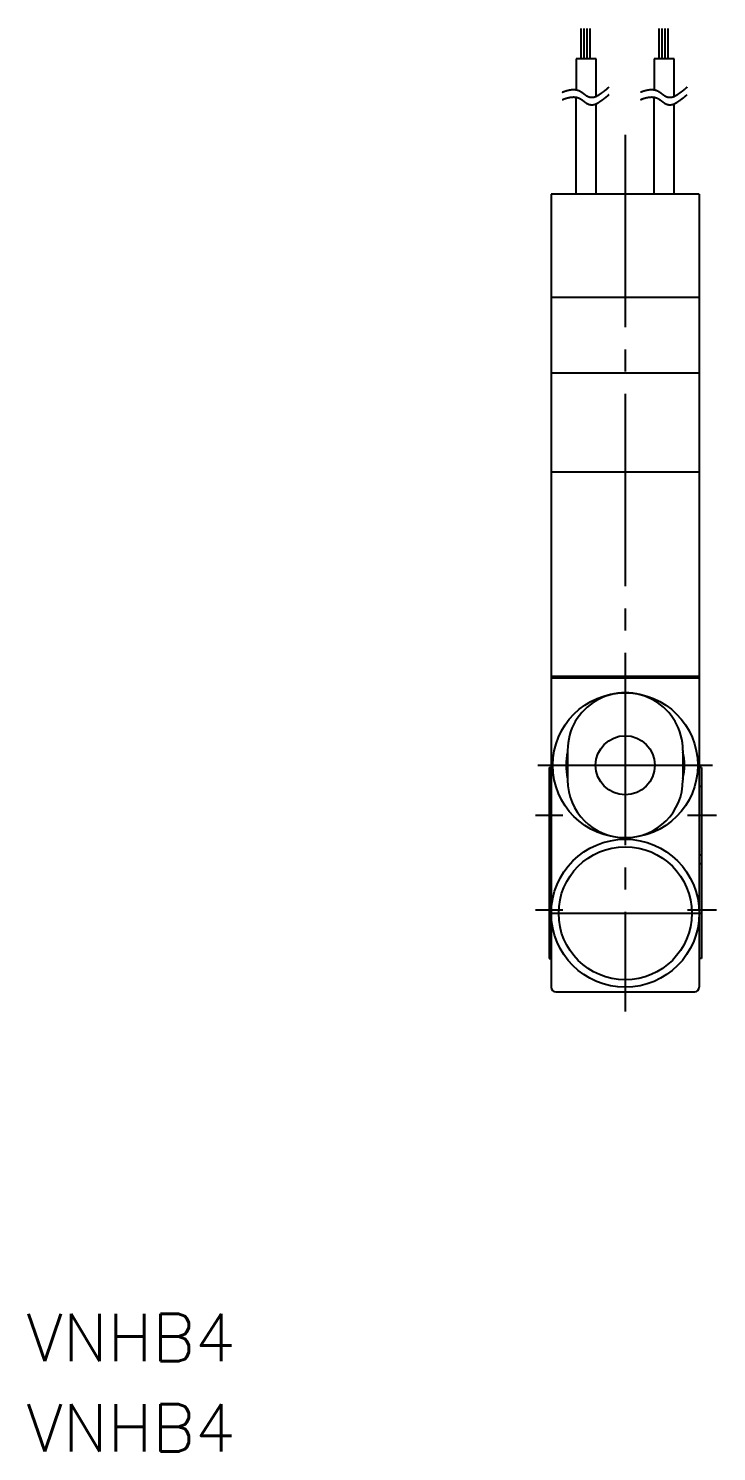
# Model space of a CAD drawing. Extents: x 47 to 197, y 151 to 269.
# Drawn here: x 46.9 to 93.4, y 150.9 to 247.1 of the extents above; entities that cross this region are included whole.
import ezdxf

# ---------------------------------------------------------------- set-up
doc = ezdxf.new("R2010")
doc.units = 0
doc.linetypes.add('CENTER', pattern=[17.5, 13, -1.5, 1.5, -1.5])
doc.layers.get('0').update_dxf_attribs({"linetype": 'CONTINUOUS'})
doc.layers.add('CENTER', color=1, linetype='CENTER')
doc.styles.get("Standard").update_dxf_attribs({"font": 'txt.shx', "bigfont": '@extfont2.shx'})

msp = doc.modelspace()

# ---------------------------------------------------------------- linework, layer by layer
at = {"color": 7, "linetype": 'CONTINUOUS'}
for p, q in [((84.221, 244.995), (84.221, 247.05)), ((84.421, 244.995), (84.421, 247.05)), ((84.621, 244.995), (84.621, 247.05)), ((84.821, 244.995), (84.821, 247.05)), ((89.501, 244.995), (89.501, 247.05)), ((89.701, 244.995), (89.701, 247.05)), ((89.901, 244.995), (89.901, 247.05)), ((90.101, 244.995), (90.101, 247.05)), ((85.234, 244.995), (83.884, 244.995)), ((83.884, 244.995), (83.884, 242.887)), ((85.234, 242.53), (85.234, 244.995)), ((90.514, 244.995), (89.164, 244.995)), ((89.164, 244.995), (89.164, 242.887)), ((90.514, 242.53), (90.514, 244.995)), ((83.884, 235.86), (83.884, 242.382)), ((89.164, 235.86), (89.164, 242.382)), ((85.234, 235.86), (85.234, 241.944)), ((90.514, 235.86), (90.514, 241.944)), ((82.199, 235.86), (82.199, 182.26)), ((92.199, 235.86), (82.199, 235.86)), ((92.199, 235.86), (92.199, 182.26)), ((92.199, 228.86), (82.199, 228.86)), ((92.199, 223.76), (82.199, 223.76)), ((92.199, 217.06), (82.199, 217.06)), ((92.199, 203.26), (82.199, 203.26)), ((82.199, 203.16), (92.199, 203.16)), ((83.299, 198.26), (83.299, 196.26)), ((91.099, 198.26), (91.099, 196.26)), ((82.049, 197.11), (82.049, 184.21)), ((82.049, 197.11), (82.199, 197.11)), ((92.349, 197.11), (92.199, 197.11)), ((92.349, 197.11), (92.349, 184.21)), ((82.199, 195.832), (82.049, 195.832)), ((92.349, 195.832), (92.199, 195.832)), ((82.199, 191.188), (82.049, 191.188)), ((82.199, 190.61), (82.049, 190.61)), ((92.349, 191.188), (92.199, 191.188)), ((92.349, 190.61), (92.199, 190.61)), ((82.049, 184.21), (82.199, 184.21)), ((92.349, 184.21), (92.199, 184.21)), ((82.499, 181.96), (91.899, 181.96))]:
    msp.add_line(p, q, dxfattribs=at)
at = {"color": 3}
for points in [[(86.079, 243.075, 0), (86.071, 243.067, 0), (86.064, 243.059, 0), (86.056, 243.051, 0), (86.049, 243.043, 0), (86.041, 243.036, 0), (86.033, 243.028, 0), (86.025, 243.02, 0), (86.017, 243.013, 0), (86.01, 243.005, 0), (86.002, 242.998, 0), (85.994, 242.99, 0), (85.986, 242.983, 0), (85.978, 242.975, 0), (85.97, 242.968, 0), (85.962, 242.961, 0), (85.954, 242.954, 0), (85.945, 242.946, 0), (85.937, 242.939, 0), (85.929, 242.932, 0), (85.921, 242.925, 0), (85.913, 242.918, 0), (85.904, 242.911, 0), (85.896, 242.904, 0), (85.888, 242.897, 0), (85.879, 242.89, 0), (85.871, 242.883, 0), (85.862, 242.876, 0), (85.854, 242.869, 0), (85.846, 242.862, 0), (85.837, 242.856, 0), (85.829, 242.849, 0), (85.82, 242.842, 0), (85.811, 242.835, 0), (85.803, 242.829, 0), (85.794, 242.822, 0), (85.785, 242.815, 0), (85.777, 242.809, 0), (85.768, 242.802, 0), (85.759, 242.795, 0), (85.751, 242.789, 0), (85.742, 242.782, 0), (85.733, 242.776, 0), (85.724, 242.769, 0), (85.715, 242.763, 0), (85.706, 242.756, 0), (85.697, 242.75, 0), (85.689, 242.743, 0), (85.68, 242.737, 0), (85.671, 242.73, 0), (85.662, 242.724, 0), (85.653, 242.717, 0), (85.644, 242.711, 0), (85.635, 242.705, 0), (85.626, 242.698, 0), (85.616, 242.692, 0), (85.607, 242.685, 0), (85.598, 242.679, 0), (85.589, 242.673, 0), (85.58, 242.666, 0), (85.571, 242.66, 0), (85.561, 242.654, 0), (85.552, 242.647, 0), (85.543, 242.641, 0), (85.534, 242.634, 0), (85.525, 242.628, 0), (85.515, 242.622, 0), (85.506, 242.615, 0), (85.497, 242.609, 0), (85.487, 242.603, 0), (85.478, 242.596, 0), (85.469, 242.59, 0), (85.459, 242.584, 0), (85.45, 242.577, 0), (85.441, 242.571, 0), (85.431, 242.565, 0), (85.422, 242.558, 0), (85.412, 242.552, 0), (85.403, 242.546, 0), (85.393, 242.54, 0), (85.384, 242.534, 0), (85.374, 242.528, 0), (85.365, 242.522, 0), (85.355, 242.516, 0), (85.345, 242.51, 0), (85.336, 242.504, 0), (85.326, 242.498, 0), (85.316, 242.493, 0), (85.306, 242.487, 0), (85.297, 242.482, 0), (85.287, 242.476, 0), (85.277, 242.471, 0), (85.267, 242.466, 0), (85.257, 242.46, 0), (85.248, 242.455, 0), (85.238, 242.451, 0), (85.228, 242.446, 0), (85.218, 242.441, 0), (85.208, 242.437, 0), (85.198, 242.432, 0), (85.187, 242.428, 0), (85.177, 242.424, 0), (85.167, 242.42, 0), (85.157, 242.416, 0), (85.147, 242.412, 0), (85.136, 242.409, 0), (85.126, 242.405, 0), (85.116, 242.402, 0), (85.105, 242.399, 0), (85.095, 242.396, 0), (85.084, 242.393, 0), (85.074, 242.391, 0), (85.063, 242.388, 0), (85.053, 242.386, 0), (85.042, 242.384, 0), (85.031, 242.383, 0), (85.021, 242.381, 0), (85.01, 242.38, 0), (84.999, 242.378, 0), (84.988, 242.378, 0), (84.977, 242.377, 0), (84.966, 242.376, 0), (84.955, 242.376, 0), (84.944, 242.376, 0), (84.933, 242.376, 0), (84.922, 242.376, 0), (84.911, 242.377, 0), (84.9, 242.378, 0), (84.889, 242.379, 0), (84.878, 242.38, 0), (84.867, 242.381, 0), (84.856, 242.383, 0), (84.845, 242.384, 0), (84.834, 242.386, 0), (84.823, 242.389, 0), (84.812, 242.391, 0), (84.802, 242.393, 0), (84.791, 242.396, 0), (84.78, 242.399, 0), (84.769, 242.402, 0), (84.759, 242.405, 0), (84.748, 242.408, 0), (84.738, 242.412, 0), (84.728, 242.416, 0), (84.717, 242.42, 0), (84.707, 242.424, 0), (84.697, 242.428, 0), (84.687, 242.432, 0), (84.677, 242.437, 0), (84.667, 242.442, 0), (84.658, 242.446, 0), (84.648, 242.451, 0), (84.638, 242.456, 0), (84.629, 242.462, 0), (84.619, 242.467, 0), (84.61, 242.473, 0), (84.601, 242.478, 0), (84.591, 242.484, 0), (84.582, 242.49, 0), (84.573, 242.495, 0), (84.564, 242.501, 0), (84.555, 242.508, 0), (84.546, 242.514, 0), (84.537, 242.52, 0), (84.528, 242.526, 0), (84.519, 242.533, 0), (84.51, 242.539, 0), (84.501, 242.545, 0), (84.492, 242.552, 0), (84.484, 242.559, 0), (84.475, 242.565, 0), (84.466, 242.572, 0), (84.457, 242.579, 0), (84.448, 242.585, 0), (84.44, 242.592, 0), (84.431, 242.599, 0), (84.422, 242.606, 0), (84.413, 242.613, 0), (84.405, 242.619, 0), (84.396, 242.626, 0), (84.387, 242.633, 0), (84.379, 242.64, 0), (84.37, 242.647, 0), (84.361, 242.653, 0), (84.352, 242.66, 0), (84.343, 242.667, 0), (84.334, 242.674, 0), (84.325, 242.68, 0), (84.317, 242.687, 0), (84.308, 242.693, 0), (84.299, 242.7, 0), (84.289, 242.706, 0), (84.28, 242.713, 0), (84.271, 242.719, 0), (84.262, 242.725, 0), (84.253, 242.731, 0), (84.243, 242.738, 0), (84.234, 242.744, 0), (84.225, 242.749, 0), (84.215, 242.755, 0), (84.206, 242.761, 0), (84.196, 242.767, 0), (84.186, 242.772, 0), (84.177, 242.778, 0), (84.167, 242.783, 0), (84.157, 242.788, 0), (84.147, 242.794, 0), (84.138, 242.799, 0), (84.128, 242.804, 0), (84.118, 242.809, 0), (84.108, 242.813, 0), (84.098, 242.818, 0), (84.088, 242.823, 0), (84.078, 242.827, 0), (84.068, 242.831, 0), (84.057, 242.836, 0), (84.047, 242.84, 0), (84.037, 242.844, 0), (84.027, 242.847, 0), (84.016, 242.851, 0), (84.006, 242.855, 0), (83.996, 242.858, 0), (83.985, 242.862, 0), (83.975, 242.865, 0), (83.964, 242.868, 0), (83.954, 242.871, 0), (83.943, 242.874, 0), (83.933, 242.876, 0), (83.922, 242.879, 0), (83.911, 242.881, 0), (83.901, 242.884, 0), (83.89, 242.886, 0), (83.879, 242.888, 0), (83.869, 242.89, 0), (83.858, 242.891, 0), (83.847, 242.893, 0), (83.836, 242.894, 0), (83.825, 242.896, 0), (83.815, 242.897, 0), (83.804, 242.898, 0), (83.793, 242.899, 0), (83.782, 242.9, 0), (83.771, 242.9, 0), (83.76, 242.901, 0), (83.749, 242.901, 0), (83.738, 242.902, 0), (83.727, 242.902, 0), (83.716, 242.902, 0), (83.705, 242.902, 0), (83.694, 242.902, 0), (83.683, 242.902, 0), (83.672, 242.902, 0), (83.661, 242.901, 0), (83.65, 242.901, 0), (83.639, 242.9, 0), (83.628, 242.899, 0), (83.617, 242.899, 0), (83.606, 242.898, 0), (83.595, 242.897, 0), (83.584, 242.896, 0), (83.573, 242.895, 0), (83.562, 242.893, 0), (83.551, 242.892, 0), (83.54, 242.891, 0), (83.528, 242.889, 0), (83.517, 242.888, 0), (83.506, 242.886, 0), (83.495, 242.884, 0), (83.484, 242.883, 0), (83.473, 242.881, 0), (83.462, 242.879, 0), (83.451, 242.877, 0), (83.44, 242.875, 0), (83.429, 242.873, 0), (83.418, 242.871, 0), (83.407, 242.869, 0), (83.396, 242.866, 0), (83.385, 242.864, 0), (83.374, 242.862, 0), (83.364, 242.859, 0), (83.353, 242.857, 0), (83.342, 242.854, 0), (83.331, 242.852, 0), (83.32, 242.849, 0), (83.309, 242.847, 0), (83.298, 242.844, 0), (83.288, 242.841, 0), (83.277, 242.838, 0), (83.266, 242.836, 0), (83.255, 242.833, 0), (83.245, 242.83, 0), (83.234, 242.827, 0), (83.224, 242.824, 0), (83.213, 242.821, 0), (83.202, 242.818, 0), (83.192, 242.815, 0), (83.181, 242.812, 0), (83.171, 242.809, 0), (83.16, 242.806, 0), (83.15, 242.803, 0), (83.139, 242.799, 0), (83.129, 242.796, 0), (83.118, 242.793, 0), (83.108, 242.789, 0), (83.097, 242.786, 0), (83.087, 242.782, 0), (83.077, 242.779, 0), (83.067, 242.775, 0), (83.056, 242.771, 0), (83.046, 242.767, 0), (83.036, 242.764, 0), (83.025, 242.76, 0), (83.015, 242.756, 0), (83.005, 242.752, 0), (82.995, 242.748, 0), (82.985, 242.744, 0), (82.975, 242.739, 0), (82.965, 242.735, 0), (82.955, 242.731, 0), (82.945, 242.726, 0)], [(86.079, 242.569, 0), (86.071, 242.562, 0), (86.064, 242.554, 0), (86.056, 242.546, 0), (86.049, 242.538, 0), (86.041, 242.53, 0), (86.033, 242.523, 0), (86.025, 242.515, 0), (86.017, 242.508, 0), (86.01, 242.5, 0), (86.002, 242.493, 0), (85.994, 242.485, 0), (85.986, 242.478, 0), (85.978, 242.47, 0), (85.97, 242.463, 0), (85.962, 242.456, 0), (85.954, 242.448, 0), (85.945, 242.441, 0), (85.937, 242.434, 0), (85.929, 242.427, 0), (85.921, 242.42, 0), (85.913, 242.413, 0), (85.904, 242.406, 0), (85.896, 242.399, 0), (85.888, 242.392, 0), (85.879, 242.385, 0), (85.871, 242.378, 0), (85.862, 242.371, 0), (85.854, 242.364, 0), (85.846, 242.357, 0), (85.837, 242.35, 0), (85.829, 242.344, 0), (85.82, 242.337, 0), (85.811, 242.33, 0), (85.803, 242.323, 0), (85.794, 242.317, 0), (85.785, 242.31, 0), (85.777, 242.303, 0), (85.768, 242.297, 0), (85.759, 242.29, 0), (85.751, 242.284, 0), (85.742, 242.277, 0), (85.733, 242.27, 0), (85.724, 242.264, 0), (85.715, 242.257, 0), (85.706, 242.251, 0), (85.697, 242.244, 0), (85.689, 242.238, 0), (85.68, 242.231, 0), (85.671, 242.225, 0), (85.662, 242.219, 0), (85.653, 242.212, 0), (85.644, 242.206, 0), (85.635, 242.199, 0), (85.626, 242.193, 0), (85.616, 242.187, 0), (85.607, 242.18, 0), (85.598, 242.174, 0), (85.589, 242.167, 0), (85.58, 242.161, 0), (85.571, 242.155, 0), (85.561, 242.148, 0), (85.552, 242.142, 0), (85.543, 242.136, 0), (85.534, 242.129, 0), (85.525, 242.123, 0), (85.515, 242.117, 0), (85.506, 242.11, 0), (85.497, 242.104, 0), (85.487, 242.097, 0), (85.478, 242.091, 0), (85.469, 242.085, 0), (85.459, 242.078, 0), (85.45, 242.072, 0), (85.441, 242.066, 0), (85.431, 242.059, 0), (85.422, 242.053, 0), (85.412, 242.047, 0), (85.403, 242.041, 0), (85.393, 242.035, 0), (85.384, 242.028, 0), (85.374, 242.022, 0), (85.365, 242.016, 0), (85.355, 242.01, 0), (85.345, 242.005, 0), (85.336, 241.999, 0), (85.326, 241.993, 0), (85.316, 241.987, 0), (85.306, 241.982, 0), (85.297, 241.976, 0), (85.287, 241.971, 0), (85.277, 241.966, 0), (85.267, 241.96, 0), (85.257, 241.955, 0), (85.248, 241.95, 0), (85.238, 241.945, 0), (85.228, 241.941, 0), (85.218, 241.936, 0), (85.208, 241.931, 0), (85.198, 241.927, 0), (85.187, 241.923, 0), (85.177, 241.918, 0), (85.167, 241.914, 0), (85.157, 241.911, 0), (85.147, 241.907, 0), (85.136, 241.903, 0), (85.126, 241.9, 0), (85.116, 241.897, 0), (85.105, 241.894, 0), (85.095, 241.891, 0), (85.084, 241.888, 0), (85.074, 241.886, 0), (85.063, 241.883, 0), (85.053, 241.881, 0), (85.042, 241.879, 0), (85.031, 241.877, 0), (85.021, 241.876, 0), (85.01, 241.874, 0), (84.999, 241.873, 0), (84.988, 241.872, 0), (84.977, 241.872, 0), (84.966, 241.871, 0), (84.955, 241.871, 0), (84.944, 241.871, 0), (84.933, 241.871, 0), (84.922, 241.871, 0), (84.911, 241.872, 0), (84.9, 241.873, 0), (84.889, 241.874, 0), (84.878, 241.875, 0), (84.867, 241.876, 0), (84.856, 241.878, 0), (84.845, 241.879, 0), (84.834, 241.881, 0), (84.823, 241.883, 0), (84.812, 241.886, 0), (84.802, 241.888, 0), (84.791, 241.891, 0), (84.78, 241.894, 0), (84.769, 241.897, 0), (84.759, 241.9, 0), (84.748, 241.903, 0), (84.738, 241.907, 0), (84.728, 241.911, 0), (84.717, 241.914, 0), (84.707, 241.919, 0), (84.697, 241.923, 0), (84.687, 241.927, 0), (84.677, 241.932, 0), (84.667, 241.936, 0), (84.658, 241.941, 0), (84.648, 241.946, 0), (84.638, 241.951, 0), (84.629, 241.957, 0), (84.619, 241.962, 0), (84.61, 241.967, 0), (84.601, 241.973, 0), (84.591, 241.979, 0), (84.582, 241.984, 0), (84.573, 241.99, 0), (84.564, 241.996, 0), (84.555, 242.002, 0), (84.546, 242.008, 0), (84.537, 242.015, 0), (84.528, 242.021, 0), (84.519, 242.027, 0), (84.51, 242.034, 0), (84.501, 242.04, 0), (84.492, 242.047, 0), (84.484, 242.053, 0), (84.475, 242.06, 0), (84.466, 242.067, 0), (84.457, 242.073, 0), (84.448, 242.08, 0), (84.44, 242.087, 0), (84.431, 242.094, 0), (84.422, 242.101, 0), (84.413, 242.107, 0), (84.405, 242.114, 0), (84.396, 242.121, 0), (84.387, 242.128, 0), (84.379, 242.135, 0), (84.37, 242.141, 0), (84.361, 242.148, 0), (84.352, 242.155, 0), (84.343, 242.162, 0), (84.334, 242.168, 0), (84.325, 242.175, 0), (84.317, 242.182, 0), (84.308, 242.188, 0), (84.299, 242.195, 0), (84.289, 242.201, 0), (84.28, 242.208, 0), (84.271, 242.214, 0), (84.262, 242.22, 0), (84.253, 242.226, 0), (84.243, 242.232, 0), (84.234, 242.238, 0), (84.225, 242.244, 0), (84.215, 242.25, 0), (84.206, 242.256, 0), (84.196, 242.262, 0), (84.186, 242.267, 0), (84.177, 242.273, 0), (84.167, 242.278, 0), (84.157, 242.283, 0), (84.147, 242.288, 0), (84.138, 242.293, 0), (84.128, 242.298, 0), (84.118, 242.303, 0), (84.108, 242.308, 0), (84.098, 242.313, 0), (84.088, 242.317, 0), (84.078, 242.322, 0), (84.068, 242.326, 0), (84.057, 242.33, 0), (84.047, 242.334, 0), (84.037, 242.338, 0), (84.027, 242.342, 0), (84.016, 242.346, 0), (84.006, 242.35, 0), (83.996, 242.353, 0), (83.985, 242.356, 0), (83.975, 242.36, 0), (83.964, 242.363, 0), (83.954, 242.366, 0), (83.943, 242.369, 0), (83.933, 242.371, 0), (83.922, 242.374, 0), (83.911, 242.376, 0), (83.901, 242.378, 0), (83.89, 242.381, 0), (83.879, 242.383, 0), (83.869, 242.384, 0), (83.858, 242.386, 0), (83.847, 242.388, 0), (83.836, 242.389, 0), (83.825, 242.39, 0), (83.815, 242.392, 0), (83.804, 242.393, 0), (83.793, 242.394, 0), (83.782, 242.394, 0), (83.771, 242.395, 0), (83.76, 242.396, 0), (83.749, 242.396, 0), (83.738, 242.397, 0), (83.727, 242.397, 0), (83.716, 242.397, 0), (83.705, 242.397, 0), (83.694, 242.397, 0), (83.683, 242.397, 0), (83.672, 242.396, 0), (83.661, 242.396, 0), (83.65, 242.395, 0), (83.639, 242.395, 0), (83.628, 242.394, 0), (83.617, 242.393, 0), (83.606, 242.392, 0), (83.595, 242.392, 0), (83.584, 242.39, 0), (83.573, 242.389, 0), (83.562, 242.388, 0), (83.551, 242.387, 0), (83.54, 242.385, 0), (83.528, 242.384, 0), (83.517, 242.382, 0), (83.506, 242.381, 0), (83.495, 242.379, 0), (83.484, 242.377, 0), (83.473, 242.376, 0), (83.462, 242.374, 0), (83.451, 242.372, 0), (83.44, 242.37, 0), (83.429, 242.368, 0), (83.418, 242.366, 0), (83.407, 242.363, 0), (83.396, 242.361, 0), (83.385, 242.359, 0), (83.374, 242.356, 0), (83.364, 242.354, 0), (83.353, 242.352, 0), (83.342, 242.349, 0), (83.331, 242.347, 0), (83.32, 242.344, 0), (83.309, 242.341, 0), (83.298, 242.339, 0), (83.288, 242.336, 0), (83.277, 242.333, 0), (83.266, 242.331, 0), (83.255, 242.328, 0), (83.245, 242.325, 0), (83.234, 242.322, 0), (83.224, 242.319, 0), (83.213, 242.316, 0), (83.202, 242.313, 0), (83.192, 242.31, 0), (83.181, 242.307, 0), (83.171, 242.304, 0), (83.16, 242.301, 0), (83.15, 242.297, 0), (83.139, 242.294, 0), (83.129, 242.291, 0), (83.118, 242.287, 0), (83.108, 242.284, 0), (83.097, 242.28, 0), (83.087, 242.277, 0), (83.077, 242.273, 0), (83.067, 242.27, 0), (83.056, 242.266, 0), (83.046, 242.262, 0), (83.036, 242.258, 0), (83.025, 242.255, 0), (83.015, 242.251, 0), (83.005, 242.247, 0), (82.995, 242.243, 0), (82.985, 242.238, 0), (82.975, 242.234, 0), (82.965, 242.23, 0), (82.955, 242.226, 0), (82.945, 242.221, 0)], [(91.359, 243.075, 0), (91.351, 243.067, 0), (91.344, 243.059, 0), (91.336, 243.051, 0), (91.329, 243.043, 0), (91.321, 243.036, 0), (91.313, 243.028, 0), (91.305, 243.02, 0), (91.297, 243.013, 0), (91.29, 243.005, 0), (91.282, 242.998, 0), (91.274, 242.99, 0), (91.266, 242.983, 0), (91.258, 242.975, 0), (91.25, 242.968, 0), (91.242, 242.961, 0), (91.234, 242.954, 0), (91.225, 242.946, 0), (91.217, 242.939, 0), (91.209, 242.932, 0), (91.201, 242.925, 0), (91.192, 242.918, 0), (91.184, 242.911, 0), (91.176, 242.904, 0), (91.168, 242.897, 0), (91.159, 242.89, 0), (91.151, 242.883, 0), (91.142, 242.876, 0), (91.134, 242.869, 0), (91.126, 242.862, 0), (91.117, 242.856, 0), (91.109, 242.849, 0), (91.1, 242.842, 0), (91.091, 242.835, 0), (91.083, 242.829, 0), (91.074, 242.822, 0), (91.065, 242.815, 0), (91.057, 242.809, 0), (91.048, 242.802, 0), (91.039, 242.795, 0), (91.031, 242.789, 0), (91.022, 242.782, 0), (91.013, 242.776, 0), (91.004, 242.769, 0), (90.995, 242.763, 0), (90.986, 242.756, 0), (90.977, 242.75, 0), (90.969, 242.743, 0), (90.96, 242.737, 0), (90.951, 242.73, 0), (90.942, 242.724, 0), (90.933, 242.717, 0), (90.924, 242.711, 0), (90.915, 242.705, 0), (90.906, 242.698, 0), (90.896, 242.692, 0), (90.887, 242.685, 0), (90.878, 242.679, 0), (90.869, 242.673, 0), (90.86, 242.666, 0), (90.851, 242.66, 0), (90.841, 242.654, 0), (90.832, 242.647, 0), (90.823, 242.641, 0), (90.814, 242.634, 0), (90.805, 242.628, 0), (90.795, 242.622, 0), (90.786, 242.615, 0), (90.777, 242.609, 0), (90.767, 242.603, 0), (90.758, 242.596, 0), (90.749, 242.59, 0), (90.739, 242.584, 0), (90.73, 242.577, 0), (90.721, 242.571, 0), (90.711, 242.565, 0), (90.702, 242.558, 0), (90.692, 242.552, 0), (90.683, 242.546, 0), (90.673, 242.54, 0), (90.664, 242.534, 0), (90.654, 242.528, 0), (90.644, 242.522, 0), (90.635, 242.516, 0), (90.625, 242.51, 0), (90.616, 242.504, 0), (90.606, 242.498, 0), (90.596, 242.493, 0), (90.587, 242.487, 0), (90.577, 242.482, 0), (90.567, 242.476, 0), (90.557, 242.471, 0), (90.547, 242.466, 0), (90.537, 242.46, 0), (90.528, 242.455, 0), (90.518, 242.451, 0), (90.508, 242.446, 0), (90.498, 242.441, 0), (90.488, 242.437, 0), (90.478, 242.432, 0), (90.467, 242.428, 0), (90.457, 242.424, 0), (90.447, 242.42, 0), (90.437, 242.416, 0), (90.427, 242.412, 0), (90.416, 242.409, 0), (90.406, 242.405, 0), (90.396, 242.402, 0), (90.385, 242.399, 0), (90.375, 242.396, 0), (90.364, 242.393, 0), (90.354, 242.391, 0), (90.343, 242.388, 0), (90.333, 242.386, 0), (90.322, 242.384, 0), (90.311, 242.383, 0), (90.301, 242.381, 0), (90.29, 242.38, 0), (90.279, 242.378, 0), (90.268, 242.378, 0), (90.257, 242.377, 0), (90.246, 242.376, 0), (90.235, 242.376, 0), (90.224, 242.376, 0), (90.213, 242.376, 0), (90.202, 242.376, 0), (90.191, 242.377, 0), (90.18, 242.378, 0), (90.169, 242.379, 0), (90.158, 242.38, 0), (90.147, 242.381, 0), (90.136, 242.383, 0), (90.125, 242.384, 0), (90.114, 242.386, 0), (90.103, 242.389, 0), (90.092, 242.391, 0), (90.082, 242.393, 0), (90.071, 242.396, 0), (90.06, 242.399, 0), (90.049, 242.402, 0), (90.039, 242.405, 0), (90.028, 242.408, 0), (90.018, 242.412, 0), (90.007, 242.416, 0), (89.997, 242.42, 0), (89.987, 242.424, 0), (89.977, 242.428, 0), (89.967, 242.432, 0), (89.957, 242.437, 0), (89.947, 242.442, 0), (89.938, 242.446, 0), (89.928, 242.451, 0), (89.918, 242.456, 0), (89.909, 242.462, 0), (89.899, 242.467, 0), (89.89, 242.473, 0), (89.881, 242.478, 0), (89.871, 242.484, 0), (89.862, 242.49, 0), (89.853, 242.495, 0), (89.844, 242.501, 0), (89.835, 242.508, 0), (89.826, 242.514, 0), (89.817, 242.52, 0), (89.808, 242.526, 0), (89.799, 242.533, 0), (89.79, 242.539, 0), (89.781, 242.545, 0), (89.772, 242.552, 0), (89.764, 242.559, 0), (89.755, 242.565, 0), (89.746, 242.572, 0), (89.737, 242.579, 0), (89.728, 242.585, 0), (89.72, 242.592, 0), (89.711, 242.599, 0), (89.702, 242.606, 0), (89.694, 242.613, 0), (89.685, 242.619, 0), (89.676, 242.626, 0), (89.667, 242.633, 0), (89.659, 242.64, 0), (89.65, 242.647, 0), (89.641, 242.653, 0), (89.632, 242.66, 0), (89.623, 242.667, 0), (89.614, 242.674, 0), (89.605, 242.68, 0), (89.597, 242.687, 0), (89.588, 242.693, 0), (89.579, 242.7, 0), (89.569, 242.706, 0), (89.56, 242.713, 0), (89.551, 242.719, 0), (89.542, 242.725, 0), (89.533, 242.731, 0), (89.523, 242.738, 0), (89.514, 242.744, 0), (89.505, 242.749, 0), (89.495, 242.755, 0), (89.486, 242.761, 0), (89.476, 242.767, 0), (89.466, 242.772, 0), (89.457, 242.778, 0), (89.447, 242.783, 0), (89.437, 242.788, 0), (89.427, 242.794, 0), (89.418, 242.799, 0), (89.408, 242.804, 0), (89.398, 242.809, 0), (89.388, 242.813, 0), (89.378, 242.818, 0), (89.368, 242.823, 0), (89.358, 242.827, 0), (89.348, 242.831, 0), (89.337, 242.836, 0), (89.327, 242.84, 0), (89.317, 242.844, 0), (89.307, 242.847, 0), (89.296, 242.851, 0), (89.286, 242.855, 0), (89.276, 242.858, 0), (89.265, 242.862, 0), (89.255, 242.865, 0), (89.244, 242.868, 0), (89.234, 242.871, 0), (89.223, 242.874, 0), (89.213, 242.876, 0), (89.202, 242.879, 0), (89.191, 242.881, 0), (89.181, 242.884, 0), (89.17, 242.886, 0), (89.159, 242.888, 0), (89.149, 242.89, 0), (89.138, 242.891, 0), (89.127, 242.893, 0), (89.116, 242.894, 0), (89.105, 242.896, 0), (89.095, 242.897, 0), (89.084, 242.898, 0), (89.073, 242.899, 0), (89.062, 242.9, 0), (89.051, 242.9, 0), (89.04, 242.901, 0), (89.029, 242.901, 0), (89.018, 242.902, 0), (89.007, 242.902, 0), (88.996, 242.902, 0), (88.985, 242.902, 0), (88.974, 242.902, 0), (88.963, 242.902, 0), (88.952, 242.902, 0), (88.941, 242.901, 0), (88.93, 242.901, 0), (88.919, 242.9, 0), (88.908, 242.899, 0), (88.897, 242.899, 0), (88.886, 242.898, 0), (88.875, 242.897, 0), (88.864, 242.896, 0), (88.853, 242.895, 0), (88.842, 242.893, 0), (88.831, 242.892, 0), (88.82, 242.891, 0), (88.808, 242.889, 0), (88.797, 242.888, 0), (88.786, 242.886, 0), (88.775, 242.884, 0), (88.764, 242.883, 0), (88.753, 242.881, 0), (88.742, 242.879, 0), (88.731, 242.877, 0), (88.72, 242.875, 0), (88.709, 242.873, 0), (88.698, 242.871, 0), (88.687, 242.869, 0), (88.676, 242.866, 0), (88.665, 242.864, 0), (88.654, 242.862, 0), (88.644, 242.859, 0), (88.633, 242.857, 0), (88.622, 242.854, 0), (88.611, 242.852, 0), (88.6, 242.849, 0), (88.589, 242.847, 0), (88.578, 242.844, 0), (88.568, 242.841, 0), (88.557, 242.838, 0), (88.546, 242.836, 0), (88.535, 242.833, 0), (88.525, 242.83, 0), (88.514, 242.827, 0), (88.504, 242.824, 0), (88.493, 242.821, 0), (88.482, 242.818, 0), (88.472, 242.815, 0), (88.461, 242.812, 0), (88.451, 242.809, 0), (88.44, 242.806, 0), (88.43, 242.803, 0), (88.419, 242.799, 0), (88.409, 242.796, 0), (88.398, 242.793, 0), (88.388, 242.789, 0), (88.377, 242.786, 0), (88.367, 242.782, 0), (88.357, 242.779, 0), (88.347, 242.775, 0), (88.336, 242.771, 0), (88.326, 242.767, 0), (88.316, 242.764, 0), (88.305, 242.76, 0), (88.295, 242.756, 0), (88.285, 242.752, 0), (88.275, 242.748, 0), (88.265, 242.744, 0), (88.255, 242.739, 0), (88.245, 242.735, 0), (88.235, 242.731, 0), (88.225, 242.726, 0)], [(91.359, 242.569, 0), (91.351, 242.562, 0), (91.344, 242.554, 0), (91.336, 242.546, 0), (91.329, 242.538, 0), (91.321, 242.53, 0), (91.313, 242.523, 0), (91.305, 242.515, 0), (91.297, 242.508, 0), (91.29, 242.5, 0), (91.282, 242.493, 0), (91.274, 242.485, 0), (91.266, 242.478, 0), (91.258, 242.47, 0), (91.25, 242.463, 0), (91.242, 242.456, 0), (91.234, 242.448, 0), (91.225, 242.441, 0), (91.217, 242.434, 0), (91.209, 242.427, 0), (91.201, 242.42, 0), (91.192, 242.413, 0), (91.184, 242.406, 0), (91.176, 242.399, 0), (91.168, 242.392, 0), (91.159, 242.385, 0), (91.151, 242.378, 0), (91.142, 242.371, 0), (91.134, 242.364, 0), (91.126, 242.357, 0), (91.117, 242.35, 0), (91.109, 242.344, 0), (91.1, 242.337, 0), (91.091, 242.33, 0), (91.083, 242.323, 0), (91.074, 242.317, 0), (91.065, 242.31, 0), (91.057, 242.303, 0), (91.048, 242.297, 0), (91.039, 242.29, 0), (91.031, 242.284, 0), (91.022, 242.277, 0), (91.013, 242.27, 0), (91.004, 242.264, 0), (90.995, 242.257, 0), (90.986, 242.251, 0), (90.977, 242.244, 0), (90.969, 242.238, 0), (90.96, 242.231, 0), (90.951, 242.225, 0), (90.942, 242.219, 0), (90.933, 242.212, 0), (90.924, 242.206, 0), (90.915, 242.199, 0), (90.906, 242.193, 0), (90.896, 242.187, 0), (90.887, 242.18, 0), (90.878, 242.174, 0), (90.869, 242.167, 0), (90.86, 242.161, 0), (90.851, 242.155, 0), (90.841, 242.148, 0), (90.832, 242.142, 0), (90.823, 242.136, 0), (90.814, 242.129, 0), (90.805, 242.123, 0), (90.795, 242.117, 0), (90.786, 242.11, 0), (90.777, 242.104, 0), (90.767, 242.097, 0), (90.758, 242.091, 0), (90.749, 242.085, 0), (90.739, 242.078, 0), (90.73, 242.072, 0), (90.721, 242.066, 0), (90.711, 242.059, 0), (90.702, 242.053, 0), (90.692, 242.047, 0), (90.683, 242.041, 0), (90.673, 242.035, 0), (90.664, 242.028, 0), (90.654, 242.022, 0), (90.644, 242.016, 0), (90.635, 242.01, 0), (90.625, 242.005, 0), (90.616, 241.999, 0), (90.606, 241.993, 0), (90.596, 241.987, 0), (90.587, 241.982, 0), (90.577, 241.976, 0), (90.567, 241.971, 0), (90.557, 241.966, 0), (90.547, 241.96, 0), (90.537, 241.955, 0), (90.528, 241.95, 0), (90.518, 241.945, 0), (90.508, 241.941, 0), (90.498, 241.936, 0), (90.488, 241.931, 0), (90.478, 241.927, 0), (90.467, 241.923, 0), (90.457, 241.918, 0), (90.447, 241.914, 0), (90.437, 241.911, 0), (90.427, 241.907, 0), (90.416, 241.903, 0), (90.406, 241.9, 0), (90.396, 241.897, 0), (90.385, 241.894, 0), (90.375, 241.891, 0), (90.364, 241.888, 0), (90.354, 241.886, 0), (90.343, 241.883, 0), (90.333, 241.881, 0), (90.322, 241.879, 0), (90.311, 241.877, 0), (90.301, 241.876, 0), (90.29, 241.874, 0), (90.279, 241.873, 0), (90.268, 241.872, 0), (90.257, 241.872, 0), (90.246, 241.871, 0), (90.235, 241.871, 0), (90.224, 241.871, 0), (90.213, 241.871, 0), (90.202, 241.871, 0), (90.191, 241.872, 0), (90.18, 241.873, 0), (90.169, 241.874, 0), (90.158, 241.875, 0), (90.147, 241.876, 0), (90.136, 241.878, 0), (90.125, 241.879, 0), (90.114, 241.881, 0), (90.103, 241.883, 0), (90.092, 241.886, 0), (90.082, 241.888, 0), (90.071, 241.891, 0), (90.06, 241.894, 0), (90.049, 241.897, 0), (90.039, 241.9, 0), (90.028, 241.903, 0), (90.018, 241.907, 0), (90.007, 241.911, 0), (89.997, 241.914, 0), (89.987, 241.919, 0), (89.977, 241.923, 0), (89.967, 241.927, 0), (89.957, 241.932, 0), (89.947, 241.936, 0), (89.938, 241.941, 0), (89.928, 241.946, 0), (89.918, 241.951, 0), (89.909, 241.957, 0), (89.899, 241.962, 0), (89.89, 241.967, 0), (89.881, 241.973, 0), (89.871, 241.979, 0), (89.862, 241.984, 0), (89.853, 241.99, 0), (89.844, 241.996, 0), (89.835, 242.002, 0), (89.826, 242.008, 0), (89.817, 242.015, 0), (89.808, 242.021, 0), (89.799, 242.027, 0), (89.79, 242.034, 0), (89.781, 242.04, 0), (89.772, 242.047, 0), (89.764, 242.053, 0), (89.755, 242.06, 0), (89.746, 242.067, 0), (89.737, 242.073, 0), (89.728, 242.08, 0), (89.72, 242.087, 0), (89.711, 242.094, 0), (89.702, 242.101, 0), (89.694, 242.107, 0), (89.685, 242.114, 0), (89.676, 242.121, 0), (89.667, 242.128, 0), (89.659, 242.135, 0), (89.65, 242.141, 0), (89.641, 242.148, 0), (89.632, 242.155, 0), (89.623, 242.162, 0), (89.614, 242.168, 0), (89.605, 242.175, 0), (89.597, 242.182, 0), (89.588, 242.188, 0), (89.579, 242.195, 0), (89.569, 242.201, 0), (89.56, 242.208, 0), (89.551, 242.214, 0), (89.542, 242.22, 0), (89.533, 242.226, 0), (89.523, 242.232, 0), (89.514, 242.238, 0), (89.505, 242.244, 0), (89.495, 242.25, 0), (89.486, 242.256, 0), (89.476, 242.262, 0), (89.466, 242.267, 0), (89.457, 242.273, 0), (89.447, 242.278, 0), (89.437, 242.283, 0), (89.427, 242.288, 0), (89.418, 242.293, 0), (89.408, 242.298, 0), (89.398, 242.303, 0), (89.388, 242.308, 0), (89.378, 242.313, 0), (89.368, 242.317, 0), (89.358, 242.322, 0), (89.348, 242.326, 0), (89.337, 242.33, 0), (89.327, 242.334, 0), (89.317, 242.338, 0), (89.307, 242.342, 0), (89.296, 242.346, 0), (89.286, 242.35, 0), (89.276, 242.353, 0), (89.265, 242.356, 0), (89.255, 242.36, 0), (89.244, 242.363, 0), (89.234, 242.366, 0), (89.223, 242.369, 0), (89.213, 242.371, 0), (89.202, 242.374, 0), (89.191, 242.376, 0), (89.181, 242.378, 0), (89.17, 242.381, 0), (89.159, 242.383, 0), (89.149, 242.384, 0), (89.138, 242.386, 0), (89.127, 242.388, 0), (89.116, 242.389, 0), (89.105, 242.39, 0), (89.095, 242.392, 0), (89.084, 242.393, 0), (89.073, 242.394, 0), (89.062, 242.394, 0), (89.051, 242.395, 0), (89.04, 242.396, 0), (89.029, 242.396, 0), (89.018, 242.397, 0), (89.007, 242.397, 0), (88.996, 242.397, 0), (88.985, 242.397, 0), (88.974, 242.397, 0), (88.963, 242.397, 0), (88.952, 242.396, 0), (88.941, 242.396, 0), (88.93, 242.395, 0), (88.919, 242.395, 0), (88.908, 242.394, 0), (88.897, 242.393, 0), (88.886, 242.392, 0), (88.875, 242.392, 0), (88.864, 242.39, 0), (88.853, 242.389, 0), (88.842, 242.388, 0), (88.831, 242.387, 0), (88.82, 242.385, 0), (88.808, 242.384, 0), (88.797, 242.382, 0), (88.786, 242.381, 0), (88.775, 242.379, 0), (88.764, 242.377, 0), (88.753, 242.376, 0), (88.742, 242.374, 0), (88.731, 242.372, 0), (88.72, 242.37, 0), (88.709, 242.368, 0), (88.698, 242.366, 0), (88.687, 242.363, 0), (88.676, 242.361, 0), (88.665, 242.359, 0), (88.654, 242.356, 0), (88.644, 242.354, 0), (88.633, 242.352, 0), (88.622, 242.349, 0), (88.611, 242.347, 0), (88.6, 242.344, 0), (88.589, 242.341, 0), (88.578, 242.339, 0), (88.568, 242.336, 0), (88.557, 242.333, 0), (88.546, 242.331, 0), (88.535, 242.328, 0), (88.525, 242.325, 0), (88.514, 242.322, 0), (88.504, 242.319, 0), (88.493, 242.316, 0), (88.482, 242.313, 0), (88.472, 242.31, 0), (88.461, 242.307, 0), (88.451, 242.304, 0), (88.44, 242.301, 0), (88.43, 242.297, 0), (88.419, 242.294, 0), (88.409, 242.291, 0), (88.398, 242.287, 0), (88.388, 242.284, 0), (88.377, 242.28, 0), (88.367, 242.277, 0), (88.357, 242.273, 0), (88.347, 242.27, 0), (88.336, 242.266, 0), (88.326, 242.262, 0), (88.316, 242.258, 0), (88.305, 242.255, 0), (88.295, 242.251, 0), (88.285, 242.247, 0), (88.275, 242.243, 0), (88.265, 242.238, 0), (88.255, 242.234, 0), (88.245, 242.23, 0), (88.235, 242.226, 0), (88.225, 242.221, 0)]]:
    msp.add_polyline3d(points, dxfattribs=at)
at = {"color": 7, "linetype": 'CONTINUOUS'}
for centre, radius in [((87.199, 197.26), 4.9), ((87.199, 197.26), 2), ((87.199, 187.26), 5), ((87.199, 187.26), 4.5)]:
    msp.add_circle(centre, radius, dxfattribs=at)
for centre, radius, start, end in [((87.199, 198.26), 3.9, 0, 180.00001), ((87.199, 197.26), 4, 167.07062, 192.92939), ((87.199, 197.26), 4, 347.07061, 12.92938), ((87.199, 196.26), 3.9, 180.00001, 0), ((82.499, 182.26), 0.3, 180, 270), ((91.899, 182.26), 0.3, 270, 0)]:
    msp.add_arc(centre, radius, start, end, dxfattribs=at)
at = {"layer": 'CENTER', "color": 1, "linetype": 'CENTER'}
for p, q in [((87.199, 239.86), (87.199, 180.632)), ((81.299, 197.26), (93.099, 197.26)), ((82.971, 193.86), (81.132, 193.86)), ((93.369, 193.86), (91.404, 193.86)), ((82.971, 187.46), (81.132, 187.46)), ((82.049, 187.26), (92.349, 187.26)), ((93.369, 187.46), (91.404, 187.46))]:
    msp.add_line(p, q, dxfattribs=at)

# ---------------------------------------------------------------- texts
at = {"color": 7, "linetype": 'CONTINUOUS'}
for p in [(46.728, 156.984), (46.728, 150.887)]:
    msp.add_text('VNHB4', height=3.2, dxfattribs=at).set_placement(p)

doc.saveas('drawing.dxf')
